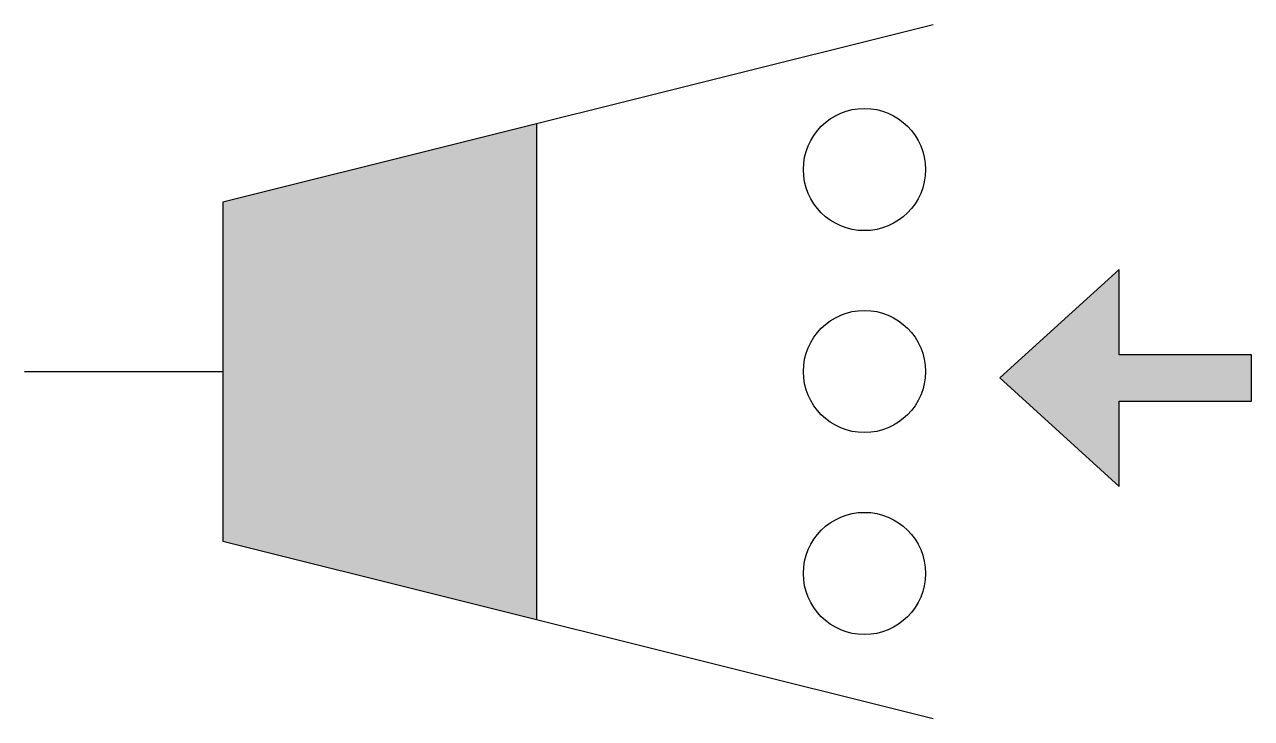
# Model space of a CAD drawing. Extents: x 0 to 9.28, y -2.62 to 2.62.
import ezdxf

# ---------------------------------------------------------------- set-up
doc = ezdxf.new("R2010")
doc.units = 0
doc.layers.get('0').update_dxf_attribs({"lineweight": 25})

msp = doc.modelspace()

# ---------------------------------------------------------------- hatches: boundary and pattern name
h = msp.add_hatch(color=256)
h.dxf.hatch_style = 1
h.paths.add_polyline_path([(9.2837, -0.2236), (9.2837, 0.1268), (8.2837, 0.1268), (8.2837, 0.7714), (7.3785, -0.0484), (8.2837, -0.8683), (8.2837, -0.2236)])

# ---------------------------------------------------------------- linework, layer by layer
for p, q in [((1.5, 1.2825), (6.8744, 2.6225)), ((3.8744, 1.8745), (3.8744, -1.8745)), ((1.5, 1.2825), (1.5, -1.2825)), ((0, 0), (1.5, 0)), ((1.5, -1.2825), (6.8744, -2.6225))]:
    msp.add_line(p, q)
msp.add_lwpolyline([(9.2837, -0.2236), (9.2837, 0.1268), (8.2837, 0.1268), (8.2837, 0.7714), (7.3785, -0.0484), (8.2837, -0.8683), (8.2837, -0.2236)], close=True)
for centre in [(6.3554, 1.5266), (6.3554, 0), (6.3554, -1.5266)]:
    msp.add_circle(centre, 0.462)
msp.add_solid([(1.5, 1.2825), (1.5, -1.2825), (3.8744, 1.8745), (3.8744, -1.8745)])

doc.saveas('drawing.dxf')
